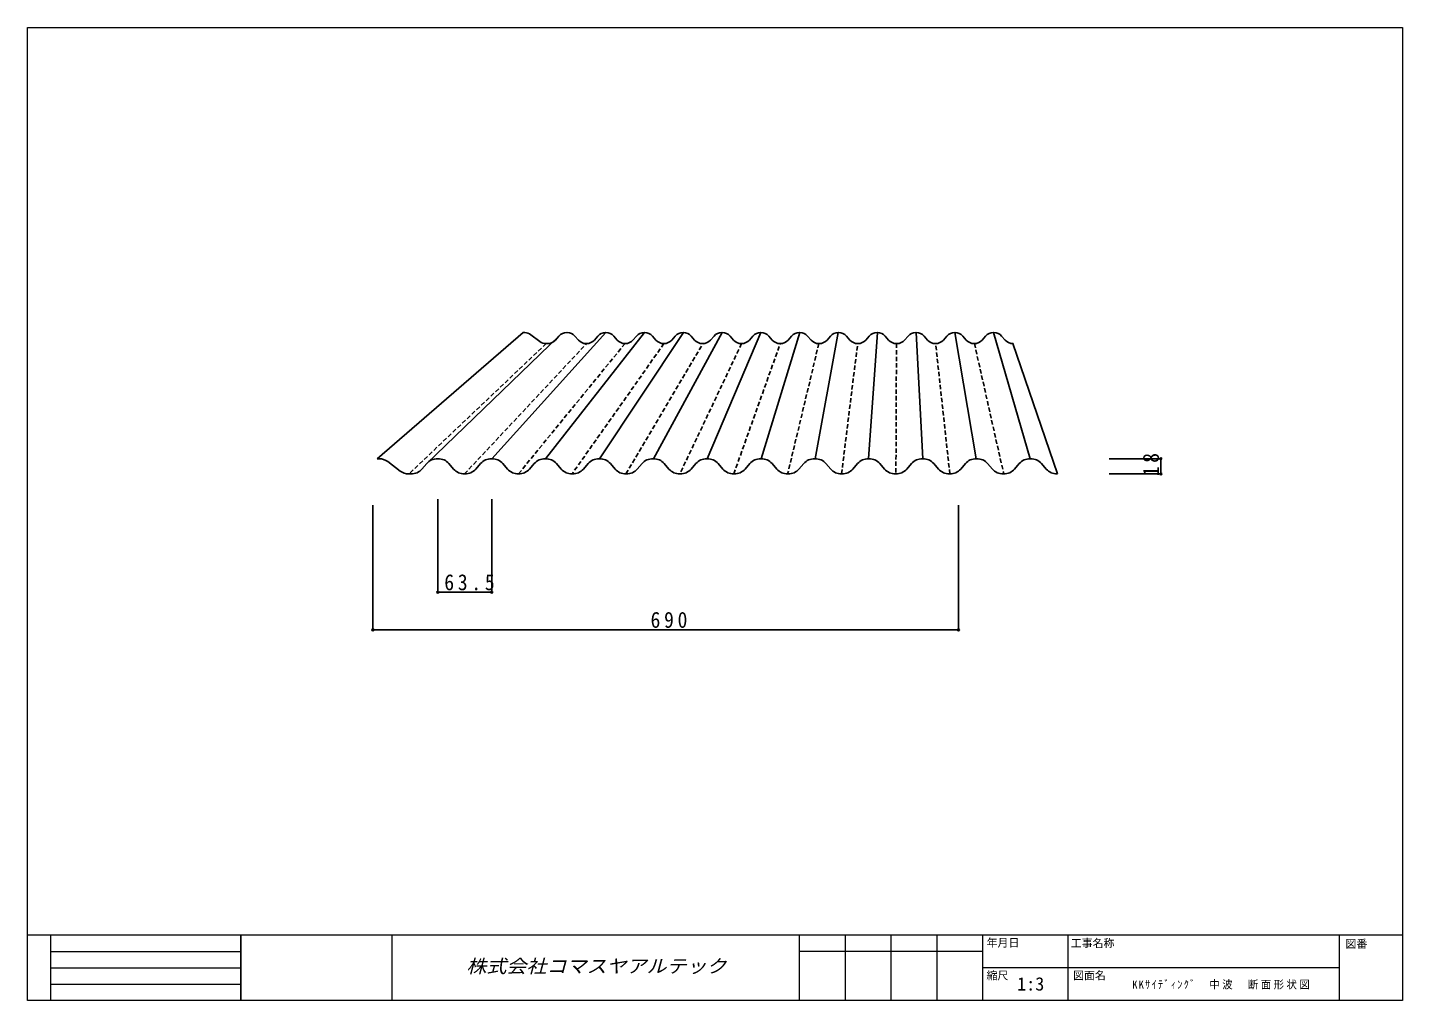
# Model space of a CAD drawing. Units: millimetres, scale not verified. Extents: x -567 to 567, y -401 to 401.
import ezdxf
from ezdxf.enums import TextEntityAlignment as Align

# ---------------------------------------------------------------- set-up
doc = ezdxf.new("R2010")
doc.units = ezdxf.units.MM
doc.header["$LTSCALE"] = 3
doc.header["$PDMODE"] = 32
doc.header["$PDSIZE"] = 1.5
doc.linetypes.add('DASHED1', pattern=[1.8, 1.2, -0.6])
doc.layers.add('0-0_0', color=7, linetype='Continuous')
doc.layers.add('0-3_LAYER004', color=7, linetype='Continuous', lineweight=18)
doc.styles.add('HG丸ｺﾞｼｯｸM-PRO', font='')
doc.styles.add('ＭＳ ゴシック', font='')
doc.styles.get('HG丸ｺﾞｼｯｸM-PRO').set_extended_font_data('HG丸ｺﾞｼｯｸM-PRO')
doc.styles.get('ＭＳ ゴシック').set_extended_font_data('MS Gothic')

msp = doc.modelspace()

# ---------------------------------------------------------------- linework, layer by layer
at = {"layer": '0-0_0'}
for p, q in [((-278.662, 45.601), (-158.122, 149.526)), ((-183.962, 45.601), (-89.938, 149.526)), ((-156.97, 149.526), (-158.122, 149.526)), ((-144.416, 142.193), (-151.795, 147.786)), ((-139.712, 45.601), (-58.078, 149.526)), ((-121.942, 149.526), (-122.23, 149.526)), ((-26.074, 149.526), (-95.262, 45.601)), ((-89.938, 149.526), (-90.226, 149.526)), ((-58.078, 149.526), (-58.367, 149.526)), ((-50.812, 45.601), (5.93, 149.526)), ((-26.074, 149.526), (-26.363, 149.526)), ((37.934, 149.526), (-6.362, 45.601)), ((5.93, 149.526), (5.641, 149.526)), ((37.934, 149.526), (37.645, 149.526)), ((38.088, 45.601), (69.938, 149.526)), ((69.938, 149.526), (69.649, 149.526)), ((101.653, 149.526), (82.538, 45.601)), ((101.942, 149.526), (101.653, 149.526)), ((126.587, 45.601), (133.946, 149.526)), ((133.946, 149.526), (133.657, 149.526)), ((165.95, 149.526), (165.661, 149.526)), ((165.95, 149.526), (171.438, 45.601)), ((197.954, 149.526), (197.665, 149.526)), ((215.487, 45.601), (197.665, 149.526)), ((229.958, 149.526), (229.669, 149.526)), ((229.958, 149.526), (229.669, 149.526)), ((229.669, 149.526), (259.937, 45.601)), ((-237.768, 41.537), (-128.679, 146.6)), ((-137.944, 140.454), (-139.24, 140.454)), ((-128.679, 146.6), (-131.496, 143.38)), ((-112.677, 143.38), (-115.494, 146.6)), ((-106.228, 140.454), (-106.084, 140.454)), ((-96.675, 146.6), (-99.492, 143.38)), ((-80.673, 143.38), (-83.49, 146.6)), ((-74.224, 140.454), (-74.08, 140.454)), ((-64.815, 146.6), (-67.632, 143.38)), ((-48.813, 143.38), (-51.63, 146.6)), ((-42.365, 140.454), (-42.22, 140.454)), ((-32.811, 146.6), (-35.628, 143.38)), ((-16.809, 143.38), (-19.626, 146.6)), ((-10.361, 140.454), (-10.216, 140.454)), ((-0.807, 146.6), (-3.624, 143.38)), ((15.195, 143.38), (12.378, 146.6)), ((21.643, 140.454), (21.788, 140.454)), ((31.197, 146.6), (28.38, 143.38)), ((47.199, 143.38), (44.382, 146.6)), ((53.647, 140.454), (53.792, 140.454)), ((63.201, 146.6), (60.384, 143.38)), ((79.203, 143.38), (76.386, 146.6)), ((85.651, 140.454), (85.796, 140.454)), ((95.205, 146.6), (92.388, 143.38)), ((111.207, 143.38), (108.39, 146.6)), ((117.655, 140.454), (117.8, 140.454)), ((127.209, 146.6), (124.392, 143.38)), ((143.211, 143.38), (140.394, 146.6)), ((149.659, 140.454), (149.804, 140.454)), ((159.213, 146.6), (156.396, 143.38)), ((175.215, 143.38), (172.398, 146.6)), ((181.663, 140.454), (181.808, 140.454)), ((191.217, 146.6), (188.4, 143.38)), ((207.219, 143.38), (204.402, 146.6)), ((213.667, 140.454), (213.812, 140.454)), ((223.221, 146.6), (220.404, 143.38)), ((239.223, 143.38), (236.406, 146.6)), ((245.671, 140.454), (245.816, 140.454)), ((282.362, 33.001), (245.671, 140.454)), ((-277.062, 45.601), (-278.662, 45.601)), ((-228.412, 45.601), (-228.813, 45.601)), ((-183.962, 45.601), (-184.363, 45.601)), ((-139.712, 45.601), (-140.113, 45.601)), ((-95.262, 45.601), (-95.663, 45.601)), ((-50.812, 45.601), (-51.213, 45.601)), ((-6.362, 45.601), (-6.763, 45.601)), ((38.088, 45.601), (37.687, 45.601)), ((82.538, 45.601), (82.137, 45.601)), ((171.438, 45.601), (171.037, 45.601)), ((215.888, 45.601), (215.487, 45.601)), ((260.338, 45.601), (259.937, 45.601)), ((260.338, 45.601), (259.937, 45.601)), ((-259.625, 35.417), (-269.874, 43.185)), ((-237.768, 41.537), (-241.682, 37.065)), ((-215.543, 37.065), (-219.457, 41.537)), ((-193.318, 41.537), (-197.232, 37.065)), ((-171.093, 37.065), (-175.007, 41.537)), ((-149.068, 41.537), (-152.982, 37.065)), ((-126.843, 37.065), (-130.757, 41.537)), ((-104.618, 41.537), (-108.532, 37.065)), ((-82.393, 37.065), (-86.307, 41.537)), ((-60.168, 41.537), (-64.082, 37.065)), ((-37.943, 37.065), (-41.857, 41.537)), ((-15.718, 41.537), (-19.632, 37.065)), ((6.507, 37.065), (2.593, 41.537)), ((28.732, 41.537), (24.818, 37.065)), ((50.957, 37.065), (47.043, 41.537)), ((73.182, 41.537), (69.268, 37.065)), ((95.407, 37.065), (91.493, 41.537)), ((117.632, 41.537), (113.718, 37.065)), ((139.857, 37.065), (135.943, 41.537)), ((162.082, 41.537), (158.168, 37.065)), ((184.307, 37.065), (180.393, 41.537)), ((206.532, 41.537), (202.618, 37.065)), ((228.757, 37.065), (224.843, 41.537)), ((250.982, 41.537), (247.068, 37.065)), ((273.207, 37.065), (269.293, 41.537)), ((-250.637, 33.001), (-252.437, 33.001)), ((-206.588, 33.001), (-206.387, 33.001)), ((-162.138, 33.001), (-161.937, 33.001)), ((-117.888, 33.001), (-117.688, 33.001)), ((-73.438, 33.001), (-73.238, 33.001)), ((-28.988, 33.001), (-28.788, 33.001)), ((15.462, 33.001), (15.662, 33.001)), ((59.912, 33.001), (60.112, 33.001)), ((104.362, 33.001), (104.562, 33.001)), ((148.812, 33.001), (149.012, 33.001)), ((193.262, 33.001), (193.462, 33.001)), ((237.712, 33.001), (237.912, 33.001)), ((282.162, 33.001), (282.362, 33.001)), ((-391.077, -346.95), (-391.077, -400.95))]:
    msp.add_line(p, q, dxfattribs=at)
at = {"layer": '0-0_0', "linetype": 'DASHED1'}
for p, q in [((-139.24, 140.454), (-252.437, 33.001)), ((-206.588, 33.001), (-105.94, 140.454)), ((-74.224, 140.454), (-162.138, 33.001)), ((-42.076, 140.454), (-117.888, 33.001)), ((-73.438, 33.001), (-10.072, 140.454)), ((21.932, 140.454), (-28.988, 33.001)), ((15.462, 33.001), (53.792, 140.454)), ((85.651, 140.454), (59.912, 33.001)), ((104.362, 33.001), (117.655, 140.454)), ((149.659, 140.454), (149.213, 33.001)), ((193.663, 33.001), (181.952, 140.454)), ((213.956, 140.454), (238.113, 33.001))]:
    msp.add_line(p, q, dxfattribs=at)
at = {"layer": '0-0_0', "color": 4}
for p, q in [((367.76, 45.601), (325.167, 45.601)), ((367.76, 33.001), (367.76, 45.601)), ((367.76, 33.001), (325.167, 33.001)), ((-228.612, -64.54), (-228.612, 12.337)), ((-184.162, -64.54), (-184.162, 12.337)), ((-282.162, -95.526), (-282.162, 7.318)), ((200.838, -95.526), (200.838, 7.318)), ((-228.612, -64.54), (-184.162, -64.54)), ((-282.162, -95.526), (200.838, -95.526))]:
    msp.add_line(p, q, dxfattribs=at)
at = {"layer": '0-0_0'}
for centre, radius, start, end in [((-156.97, 140.958), 8.568, 52.8417, 90), ((-122.23, 140.958), 8.568, 90, 138.81407), ((-121.942, 140.958), 8.568, 41.18593, 90), ((-90.226, 140.958), 8.568, 90, 138.81407), ((-89.938, 140.958), 8.568, 41.18593, 90), ((-58.367, 140.958), 8.568, 90, 138.81407), ((-58.078, 140.958), 8.568, 41.18593, 90), ((-26.363, 140.958), 8.568, 90, 138.81407), ((-26.074, 140.958), 8.568, 41.18593, 90), ((5.641, 140.958), 8.568, 90, 138.81407), ((5.93, 140.958), 8.568, 41.18593, 90), ((37.645, 140.958), 8.568, 90, 138.81407), ((37.934, 140.958), 8.568, 41.18593, 90), ((69.649, 140.958), 8.568, 90, 138.81407), ((69.938, 140.958), 8.568, 41.18593, 90), ((101.653, 140.958), 8.568, 90, 138.81407), ((101.942, 140.958), 8.568, 41.18593, 90), ((133.657, 140.958), 8.568, 90, 138.81407), ((133.946, 140.958), 8.568, 41.18593, 90), ((165.661, 140.958), 8.568, 90, 138.81407), ((165.95, 140.958), 8.568, 41.18593, 90), ((197.665, 140.958), 8.568, 90, 138.81407), ((197.954, 140.958), 8.568, 41.18593, 90), ((229.669, 140.958), 8.568, 90, 138.81407), ((229.958, 140.958), 8.568, 41.18593, 90), ((-139.24, 149.022), 8.568, 232.8417, 270), ((-137.944, 149.022), 8.568, 270, 318.81407), ((-106.228, 149.022), 8.568, 221.18593, 270), ((-105.94, 149.022), 8.568, 270, 318.81407), ((-74.224, 149.022), 8.568, 221.18593, 270), ((-74.08, 149.022), 8.568, 270, 318.81407), ((-42.365, 149.022), 8.568, 221.18593, 270), ((-42.076, 149.022), 8.568, 270, 318.81407), ((-10.361, 149.022), 8.568, 221.18593, 270), ((-10.072, 149.022), 8.568, 270, 318.81407), ((21.643, 149.022), 8.568, 221.18593, 270), ((21.932, 149.022), 8.568, 270, 318.81407), ((53.647, 149.022), 8.568, 221.18593, 270), ((53.936, 149.022), 8.568, 270, 318.81407), ((85.651, 149.022), 8.568, 221.18593, 270), ((85.94, 149.022), 8.568, 270, 318.81407), ((117.655, 149.022), 8.568, 221.18593, 270), ((117.944, 149.022), 8.568, 270, 318.81407), ((149.659, 149.022), 8.568, 221.18593, 270), ((149.948, 149.022), 8.568, 270, 318.81407), ((181.663, 149.022), 8.568, 221.18593, 270), ((181.952, 149.022), 8.568, 270, 318.81407), ((213.667, 149.022), 8.568, 221.18593, 270), ((213.956, 149.022), 8.568, 270, 318.81407), ((245.671, 149.022), 8.568, 221.18593, 270), ((-277.062, 33.701), 11.9, 52.8417, 90), ((-228.813, 33.701), 11.9, 90, 138.81407), ((-228.412, 33.701), 11.9, 41.18593, 90), ((-184.363, 33.701), 11.9, 90, 138.81407), ((-183.962, 33.701), 11.9, 41.18593, 90), ((-140.113, 33.701), 11.9, 90, 138.81407), ((-139.712, 33.701), 11.9, 41.18593, 90), ((-95.663, 33.701), 11.9, 90, 138.81407), ((-95.262, 33.701), 11.9, 41.18593, 90), ((-51.213, 33.701), 11.9, 90, 138.81407), ((-50.812, 33.701), 11.9, 41.18593, 90), ((-6.763, 33.701), 11.9, 90, 138.81407), ((-6.362, 33.701), 11.9, 41.18593, 90), ((37.687, 33.701), 11.9, 90, 138.81407), ((38.088, 33.701), 11.9, 41.18593, 90), ((82.137, 33.701), 11.9, 90, 138.81407), ((82.538, 33.701), 11.9, 41.18593, 90), ((126.587, 33.701), 11.9, 90, 138.81407), ((126.988, 33.701), 11.9, 41.18593, 90), ((171.037, 33.701), 11.9, 90, 138.81407), ((171.438, 33.701), 11.9, 41.18593, 90), ((215.487, 33.701), 11.9, 90, 138.81407), ((215.888, 33.701), 11.9, 41.18593, 90), ((259.937, 33.701), 11.9, 90, 138.81407), ((260.338, 33.701), 11.9, 41.18593, 90), ((-252.437, 44.901), 11.9, 232.8417, 270), ((-250.637, 44.901), 11.9, 270, 318.81407), ((-206.588, 44.901), 11.9, 221.18593, 270), ((-206.187, 44.901), 11.9, 270, 318.81407), ((-162.138, 44.901), 11.9, 221.18593, 270), ((-161.937, 44.901), 11.9, 270, 318.81407), ((-117.888, 44.901), 11.9, 221.18593, 270), ((-117.487, 44.901), 11.9, 270, 318.81407), ((-73.438, 44.901), 11.9, 221.18593, 270), ((-73.037, 44.901), 11.9, 270, 318.81407), ((-28.988, 44.901), 11.9, 221.18593, 270), ((-28.587, 44.901), 11.9, 270, 318.81407), ((15.462, 44.901), 11.9, 221.18593, 270), ((15.863, 44.901), 11.9, 270, 318.81407), ((59.912, 44.901), 11.9, 221.18593, 270), ((60.313, 44.901), 11.9, 270, 318.81407), ((104.362, 44.901), 11.9, 221.18593, 270), ((104.763, 44.901), 11.9, 270, 318.81407), ((148.812, 44.901), 11.9, 221.18593, 270), ((149.213, 44.901), 11.9, 270, 318.81407), ((193.262, 44.901), 11.9, 221.18593, 270), ((193.663, 44.901), 11.9, 270, 318.81407), ((237.712, 44.901), 11.9, 221.18593, 270), ((238.113, 44.901), 11.9, 270, 318.81407), ((282.162, 44.901), 11.9, 221.18593, 270)]:
    msp.add_arc(centre, radius, start, end, dxfattribs=at)
at = {"layer": '0-0_0', "color": 4}
for p in [(367.76, 45.601), (367.76, 33.001), (-228.612, -64.54), (-184.162, -64.54), (-282.162, -95.526), (200.838, -95.526)]:
    msp.add_point(p, dxfattribs=at)
at = {"layer": '0-3_LAYER004'}
for p, q in [((-567, -346.95), (567, -346.95)), ((-548.1, -346.95), (-548.1, -400.95)), ((-266.54, -346.95), (-266.54, -400.95)), ((69.525, -346.95), (69.525, -400.95)), ((107.325, -346.95), (107.325, -400.95)), ((145.125, -346.95), (145.125, -400.95)), ((182.925, -346.95), (182.925, -400.95)), ((220.725, -346.95), (220.725, -400.95)), ((290.925, -346.95), (290.925, -400.95)), ((514.857, -346.95), (514.857, -400.95)), ((-548.1, -360.45), (-391.077, -360.45)), ((220.725, -360.45), (69.525, -360.45)), ((-548.1, -373.95), (-391.077, -373.95)), ((514.857, -373.95), (220.725, -373.95)), ((-548.1, -387.45), (-391.077, -387.45))]:
    msp.add_line(p, q, dxfattribs=at)
msp.add_lwpolyline([(-567, 400.95), (567, 400.95), (567, -400.95), (-567, -400.95)], close=True, dxfattribs=at)

# ---------------------------------------------------------------- texts
at = {"layer": '0-0_0', "color": 3, "style": 'HG丸ｺﾞｼｯｸM-PRO', "oblique": 15, "width": 1.1}
msp.add_text('株式会社コマスヤアルテック', height=11, dxfattribs=at).set_placement((-205.007, -381.45), align=Align.BOTTOM_LEFT)
at = {"layer": '0-0_0', "insert": (366.26, 31.176), "char_height": 13.2, "attachment_point": 7, "rotation": 90, "style": 'ＭＳ ゴシック'}
msp.add_mtext('\\T1.36;\\W0.9;18', dxfattribs=at)
at = {"layer": '0-0_0', "attachment_point": 7, "style": 'ＭＳ ゴシック'}
for s, insert, char_height in [('\\T1.38;\\W0.9;63.5', (-223.262, -63.04), 13.2), ('\\T1.38;\\W0.9;690', (-53.162, -94.026), 13.2), ('\\T1.24;\\W0.95;KKｻｲﾃﾞｨﾝｸﾞ\u3000中波\u3000断面形状図', (344.137, -391.95), 6.598)]:
    msp.add_mtext(s, dxfattribs=dict(at, insert=insert, char_height=char_height))
at = {"layer": '0-3_LAYER004', "style": 'ＭＳ ゴシック'}
for s, height, p in [('年月日', 6.598, (224, -358.65)), ('工事名称', 6.598, (293.4, -359.05)), ('図番', 6.598, (520, -359.55)), ('縮尺', 6.598, (223.9, -385.65)), ('1:3', 11, (249.15, -396.05)), ('図面名', 6.598, (295.3, -385.65))]:
    msp.add_text(s, height=height, dxfattribs=at).set_placement(p, align=Align.BOTTOM_LEFT)

doc.saveas('drawing.dxf')
